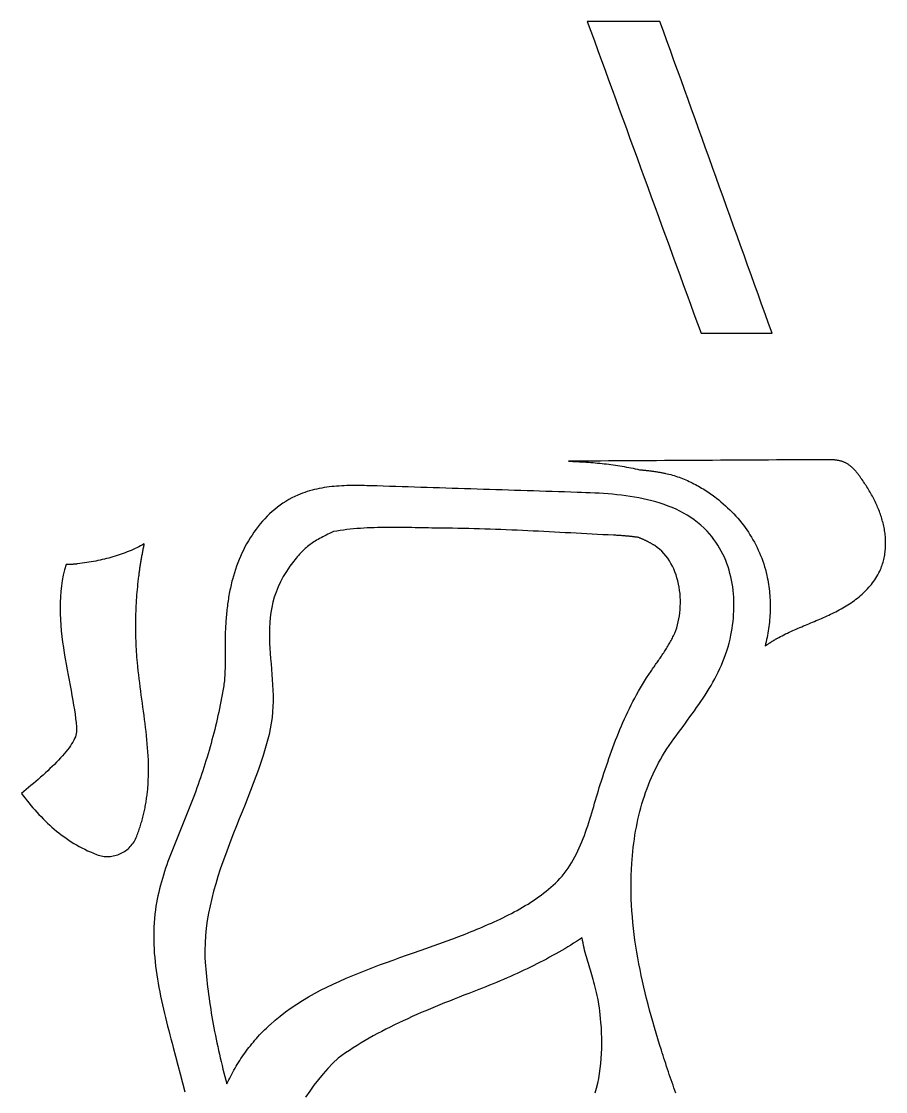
# Model space of a CAD drawing. Header units: metres. Extents: x 24 to 142, y -138 to -52.
# Drawn here: x 103.34 to 140.65, y -98.72 to -52.54 of the extents above; entities that cross this region are included whole.
import ezdxf

# ---------------------------------------------------------------- set-up
doc = ezdxf.new("R2010")
doc.units = ezdxf.units.M

msp = doc.modelspace()

# ---------------------------------------------------------------- linework, layer by layer
for points in [[(130.906266, -52.539392), (130.808222, -52.539392), (130.710178, -52.539392), (130.612134, -52.539392), (130.51409, -52.539392), (130.416046, -52.539392), (130.318002, -52.539392), (130.219958, -52.539392), (130.121914, -52.539392), (130.02387, -52.539392), (129.925826, -52.539392), (129.827782, -52.539392), (129.729738, -52.539392), (129.631694, -52.539392), (129.53365, -52.539392), (129.435606, -52.539392), (129.337562, -52.539392), (129.239518, -52.539392), (129.141474, -52.539392), (129.04343, -52.539392), (128.945386, -52.539392), (128.847342, -52.539392), (128.749298, -52.539392), (128.651254, -52.539392), (128.55321, -52.539392), (128.455166, -52.539392), (128.357122, -52.539392), (128.259078, -52.539392), (128.161034, -52.539392), (128.06299, -52.539392), (127.964946, -52.539392), (127.866902, -52.539392), (127.768858, -52.539392), (127.922274, -52.960016), (128.07569, -53.38064), (128.229106, -53.801264), (128.382522, -54.221888), (128.535938, -54.642512), (128.689354, -55.063136), (128.84277, -55.48376), (128.996186, -55.904384), (129.149602, -56.325008), (129.303018, -56.745632), (129.456434, -57.166256), (129.60985, -57.58688), (129.763266, -58.007504), (129.916682, -58.428128), (130.070098, -58.848752), (130.223514, -59.269376), (130.37693, -59.69), (130.530346, -60.110624), (130.683762, -60.531248), (130.837178, -60.951872), (130.990594, -61.372496), (131.14401, -61.79312), (131.297426, -62.213744), (131.450842, -62.634368), (131.604258, -63.054992), (131.757674, -63.475616), (131.91109, -63.89624), (132.064506, -64.316864), (132.217922, -64.737488), (132.371338, -65.158112), (132.524754, -65.578736), (132.67817, -65.99936), (132.774182, -65.99936), (132.870194, -65.99936), (132.966206, -65.99936), (133.062218, -65.99936), (133.15823, -65.99936), (133.254242, -65.99936), (133.350254, -65.99936), (133.446266, -65.99936), (133.542278, -65.99936), (133.63829, -65.99936), (133.734302, -65.99936), (133.830314, -65.99936), (133.926326, -65.99936), (134.022338, -65.99936), (134.11835, -65.99936), (134.214362, -65.99936), (134.310374, -65.99936), (134.406386, -65.99936), (134.502398, -65.99936), (134.59841, -65.99936), (134.694422, -65.99936), (134.790434, -65.99936), (134.886446, -65.99936), (134.982458, -65.99936), (135.07847, -65.99936), (135.174482, -65.99936), (135.270494, -65.99936), (135.366506, -65.99936), (135.462518, -65.99936), (135.55853, -65.99936), (135.654542, -65.99936), (135.750554, -65.99936), (135.59917, -65.578736), (135.447786, -65.158112), (135.296402, -64.737488), (135.145018, -64.316864), (134.993634, -63.89624), (134.84225, -63.475616), (134.690866, -63.054992), (134.539482, -62.634368), (134.388098, -62.213744), (134.236714, -61.79312), (134.08533, -61.372496), (133.933946, -60.951872), (133.782562, -60.531248), (133.631178, -60.110624), (133.479794, -59.69), (133.32841, -59.269376), (133.177026, -58.848752), (133.025642, -58.428128), (132.874258, -58.007504), (132.722874, -57.58688), (132.57149, -57.166256), (132.420106, -56.745632), (132.268722, -56.325008), (132.117338, -55.904384), (131.965954, -55.48376), (131.81457, -55.063136), (131.663186, -54.642512), (131.511802, -54.221888), (131.360418, -53.801264), (131.209034, -53.38064), (131.05765, -52.960016), (130.906266, -52.539392)], [(140.520928, -74.124058), (140.503402, -74.060558), (140.485114, -73.997312), (140.46581, -73.934574), (140.44549, -73.87209), (140.424408, -73.80986), (140.40231, -73.747884), (140.37945, -73.686416), (140.355574, -73.625202), (140.330936, -73.564242), (140.305536, -73.503536), (140.279374, -73.443338), (140.25245, -73.383394), (140.224764, -73.323704), (140.196316, -73.264268), (140.167106, -73.205086), (140.137388, -73.146412), (140.106908, -73.087992), (140.07592, -73.029826), (140.04417, -72.971914), (140.011912, -72.914256), (139.979146, -72.857106), (139.945618, -72.80021), (139.911582, -72.743568), (139.877038, -72.68718), (139.841986, -72.631046), (139.80668, -72.575166), (139.770866, -72.519794), (139.734544, -72.464676), (139.697968, -72.409812), (139.660884, -72.355202), (139.623546, -72.300846), (139.5857, -72.246744), (139.568174, -72.221852), (139.550394, -72.19696), (139.532614, -72.172322), (139.51458, -72.147684), (139.496292, -72.123046), (139.478004, -72.098662), (139.459462, -72.074278), (139.440666, -72.050148), (139.421616, -72.026272), (139.402312, -72.002396), (139.382754, -71.978774), (139.362942, -71.955406), (139.342876, -71.932292), (139.322556, -71.909686), (139.301982, -71.887334), (139.281154, -71.865236), (139.259818, -71.843646), (139.238228, -71.82231), (139.216384, -71.801482), (139.194032, -71.781162), (139.171426, -71.76135), (139.148566, -71.741792), (139.125198, -71.722996), (139.101576, -71.704708), (139.077446, -71.686928), (139.052808, -71.669656), (139.027916, -71.653146), (139.002516, -71.637144), (138.976608, -71.621904), (138.950192, -71.607172), (138.923522, -71.593202), (138.896344, -71.579994), (138.87069, -71.568564), (138.844782, -71.557896), (138.81862, -71.547736), (138.792458, -71.538338), (138.766042, -71.529448), (138.739372, -71.52132), (138.712448, -71.5137), (138.685524, -71.506842), (138.658346, -71.500492), (138.631168, -71.49465), (138.603736, -71.489316), (138.576304, -71.48449), (138.548618, -71.480172), (138.520932, -71.476108), (138.492992, -71.472552), (138.465052, -71.469504), (138.437112, -71.46671), (138.408918, -71.464424), (138.380724, -71.462392), (138.35253, -71.460614), (138.324336, -71.45909), (138.296142, -71.45782), (138.267694, -71.456804), (138.239246, -71.456042), (138.210798, -71.455534), (138.18235, -71.455026), (138.153902, -71.454772), (138.125454, -71.454772), (138.09726, -71.454772), (138.069066, -71.454772), (138.040872, -71.454772), (138.012678, -71.455026), (137.666984, -71.457058), (137.32129, -71.45909), (136.975596, -71.461122), (136.629902, -71.463154), (136.284208, -71.465186), (135.938514, -71.467218), (135.59282, -71.46925), (135.247126, -71.471282), (134.901432, -71.473314), (134.555738, -71.475346), (134.210044, -71.477378), (133.86435, -71.47941), (133.518656, -71.481442), (133.172962, -71.483474), (132.827268, -71.485506), (132.481574, -71.487538), (132.13588, -71.48957), (131.790186, -71.491602), (131.444492, -71.493634), (131.098798, -71.495666), (130.753104, -71.497698), (130.40741, -71.49973), (130.061716, -71.501762), (129.716022, -71.503794), (129.370328, -71.505826), (129.024634, -71.507858), (128.67894, -71.50989), (128.333246, -71.511922), (127.987552, -71.513954), (127.641858, -71.515986), (127.296164, -71.518018), (126.95047, -71.52005), (127.047244, -71.523352), (127.144018, -71.527162), (127.240792, -71.531226), (127.33782, -71.535798), (127.434848, -71.540878), (127.531876, -71.546466), (127.628904, -71.552308), (127.725932, -71.558658), (127.82296, -71.565516), (127.919988, -71.572882), (128.017016, -71.580756), (128.114044, -71.589138), (128.210818, -71.598028), (128.307592, -71.60768), (128.404366, -71.61784), (128.50114, -71.628508), (128.59766, -71.639684), (128.69418, -71.651622), (128.790446, -71.664068), (128.886712, -71.677276), (128.982978, -71.690992), (129.07899, -71.70547), (129.174748, -71.720456), (129.270506, -71.736204), (129.36601, -71.752714), (129.461514, -71.769986), (129.556764, -71.787766), (129.65176, -71.806308), (129.746502, -71.825612), (129.84099, -71.845678), (129.935478, -71.866506), (130.029712, -71.888096), (130.065018, -71.891144), (130.100324, -71.894192), (130.13563, -71.897494), (130.170936, -71.900796), (130.206242, -71.904352), (130.241548, -71.907908), (130.276854, -71.911464), (130.31216, -71.915274), (130.347466, -71.919084), (130.382772, -71.923148), (130.418078, -71.927212), (130.453384, -71.93153), (130.48869, -71.935848), (130.523996, -71.94042), (130.559302, -71.944992), (130.594354, -71.949818), (130.629406, -71.954644), (130.664458, -71.959724), (130.69951, -71.965058), (130.734308, -71.970392), (130.769106, -71.97598), (130.80365, -71.981568), (130.838194, -71.98741), (130.872484, -71.993252), (130.906774, -71.999348), (130.941064, -72.005444), (130.9751, -72.011794), (131.009136, -72.018398), (131.042918, -72.025002), (131.076446, -72.03186), (131.109974, -72.038718), (131.143248, -72.04583), (131.218686, -72.062848), (131.293616, -72.081136), (131.368292, -72.10044), (131.44246, -72.121014), (131.516374, -72.142858), (131.58978, -72.165972), (131.662932, -72.190102), (131.735576, -72.215502), (131.807712, -72.241918), (131.879594, -72.26935), (131.950968, -72.297798), (132.021834, -72.327516), (132.092446, -72.35825), (132.16255, -72.39), (132.232146, -72.422766), (132.301234, -72.456294), (132.370068, -72.490838), (132.438394, -72.526398), (132.506212, -72.56272), (132.573522, -72.600058), (132.640324, -72.638158), (132.706618, -72.677274), (132.772404, -72.717152), (132.837682, -72.757792), (132.902452, -72.799194), (132.966714, -72.841612), (133.030468, -72.884538), (133.093714, -72.928226), (133.156452, -72.972676), (133.218428, -73.017888), (133.279896, -73.063862), (133.340856, -73.110344), (133.441948, -73.1901), (133.541262, -73.271634), (133.638798, -73.354692), (133.734556, -73.439528), (133.828282, -73.526142), (133.919976, -73.61428), (134.009892, -73.704196), (134.097776, -73.795636), (134.183628, -73.888854), (134.267448, -73.983596), (134.348982, -74.079862), (134.428484, -74.177906), (134.505954, -74.277474), (134.581138, -74.378566), (134.654036, -74.481182), (134.724648, -74.585322), (134.792974, -74.690986), (134.859014, -74.798174), (134.922768, -74.906886), (134.983982, -75.017122), (135.04291, -75.128628), (135.099298, -75.241658), (135.153146, -75.356212), (135.204454, -75.472036), (135.253222, -75.589384), (135.29945, -75.708002), (135.343138, -75.82789), (135.384032, -75.949302), (135.422132, -76.071984), (135.457692, -76.195936), (135.490458, -76.321158), (135.52043, -76.44765), (135.541258, -76.54417), (135.560308, -76.64069), (135.577834, -76.73721), (135.593836, -76.83373), (135.608314, -76.93025), (135.621014, -77.02677), (135.63219, -77.12329), (135.641842, -77.21981), (135.64997, -77.316076), (135.656574, -77.412342), (135.661654, -77.508608), (135.66521, -77.604874), (135.667242, -77.700886), (135.668004, -77.796898), (135.667242, -77.89291), (135.664956, -77.988668), (135.6614, -78.084426), (135.65632, -78.17993), (135.64997, -78.275434), (135.642096, -78.370684), (135.632952, -78.46568), (135.622284, -78.560676), (135.610346, -78.655418), (135.597138, -78.749906), (135.58266, -78.84414), (135.566912, -78.938374), (135.549894, -79.032354), (135.531606, -79.12608), (135.512048, -79.219552), (135.49122, -79.31277), (135.469122, -79.405734), (135.445754, -79.498444), (135.46328, -79.485744), (135.48106, -79.473044), (135.49884, -79.460598), (135.51662, -79.448152), (135.5344, -79.435706), (135.55218, -79.423514), (135.56996, -79.411322), (135.587994, -79.39913), (135.606028, -79.386938), (135.624062, -79.375), (135.642096, -79.363062), (135.66013, -79.351124), (135.678418, -79.339186), (135.696706, -79.327502), (135.714994, -79.315818), (135.733282, -79.304134), (135.75157, -79.292704), (135.769858, -79.281274), (135.7884, -79.269844), (135.806942, -79.258414), (135.825484, -79.247238), (135.844026, -79.236062), (135.862568, -79.224886), (135.88111, -79.213964), (135.899906, -79.203042), (135.918702, -79.19212), (135.937498, -79.181452), (135.956294, -79.170784), (135.97509, -79.160116), (135.993886, -79.149702), (136.012936, -79.139288), (136.031986, -79.128874), (136.106662, -79.088996), (136.181592, -79.04988), (136.25703, -79.011526), (136.332722, -78.973934), (136.408922, -78.937104), (136.485376, -78.901036), (136.562084, -78.865476), (136.639046, -78.830424), (136.716262, -78.79588), (136.793732, -78.761844), (136.871456, -78.728062), (136.94918, -78.694788), (137.027158, -78.661768), (137.105136, -78.629002), (137.183368, -78.596236), (137.2616, -78.563724), (137.339832, -78.531212), (137.418064, -78.4987), (137.496296, -78.466188), (137.574528, -78.433422), (137.652506, -78.400656), (137.730484, -78.367636), (137.808462, -78.334362), (137.886186, -78.300834), (137.963656, -78.266798), (138.041126, -78.232508), (138.118342, -78.19771), (138.195304, -78.162404), (138.272012, -78.126336), (138.348212, -78.08976), (138.424158, -78.052422), (138.49985, -78.014322), (138.575034, -77.97546), (138.649964, -77.935582), (138.72464, -77.894688), (138.798808, -77.852524), (138.872468, -77.809344), (138.94562, -77.765148), (139.018264, -77.719936), (139.090146, -77.673454), (139.161266, -77.625956), (139.23137, -77.577188), (139.300712, -77.527404), (139.369038, -77.47635), (139.436348, -77.424026), (139.502642, -77.370686), (139.567666, -77.316076), (139.63142, -77.260196), (139.693904, -77.203046), (139.755118, -77.14488), (139.814808, -77.085444), (139.872974, -77.024738), (139.929616, -76.962762), (139.98448, -76.899262), (140.037566, -76.834492), (140.088874, -76.768452), (140.138404, -76.701142), (140.185902, -76.632562), (140.231622, -76.562458), (140.275056, -76.491084), (140.316458, -76.418186), (140.355574, -76.344018), (140.392404, -76.268326), (140.426948, -76.191364), (140.452094, -76.130658), (140.475716, -76.06919), (140.497814, -76.007214), (140.518134, -75.944984), (140.53693, -75.882246), (140.554202, -75.819), (140.56995, -75.7555), (140.584174, -75.691492), (140.596874, -75.62723), (140.608304, -75.562714), (140.61821, -75.497944), (140.626592, -75.43292), (140.633704, -75.367642), (140.639292, -75.30211), (140.64361, -75.236324), (140.646658, -75.170538), (140.648182, -75.104752), (140.648436, -75.038712), (140.64742, -74.972672), (140.645134, -74.906632), (140.641578, -74.840592), (140.636752, -74.774552), (140.630656, -74.708766), (140.62329, -74.64298), (140.614908, -74.577448), (140.605256, -74.511916), (140.594334, -74.446638), (140.582396, -74.381614), (140.569188, -74.316844), (140.554964, -74.252328), (140.539724, -74.188066), (140.523214, -74.124312)], [(131.590542, -98.796094), (131.549902, -98.68027), (131.509516, -98.564446), (131.46913, -98.448622), (131.428998, -98.332544), (131.38912, -98.216466), (131.349496, -98.100388), (131.310126, -97.984056), (131.27101, -97.867724), (131.232148, -97.751392), (131.19354, -97.634806), (131.155186, -97.51822), (131.117086, -97.401634), (131.07924, -97.284794), (131.041648, -97.167954), (131.00431, -97.051114), (130.967226, -96.93402), (130.890518, -96.689418), (130.81508, -96.444054), (130.740912, -96.198182), (130.668014, -95.951802), (130.596894, -95.70466), (130.527298, -95.45701), (130.45948, -95.208852), (130.393694, -94.960186), (130.32994, -94.711012), (130.268218, -94.46133), (130.208782, -94.21114), (130.151632, -93.960442), (130.097022, -93.70949), (130.044952, -93.45803), (129.995676, -93.206316), (129.949194, -92.954094), (129.90576, -92.701618), (129.865374, -92.448634), (129.82829, -92.195396), (129.794508, -91.941904), (129.764028, -91.688158), (129.737104, -91.434158), (129.71399, -91.179904), (129.694686, -90.925396), (129.679192, -90.670634), (129.667762, -90.415618), (129.660396, -90.160602), (129.657348, -89.905332), (129.658618, -89.650062), (129.66446, -89.394538), (129.674874, -89.139014), (129.68986, -88.88349), (129.702814, -88.707976), (129.718054, -88.532716), (129.735326, -88.357964), (129.754884, -88.183466), (129.776728, -88.009476), (129.800858, -87.835994), (129.827274, -87.66302), (129.85623, -87.490808), (129.887726, -87.319104), (129.921508, -87.148162), (129.95783, -86.977982), (129.996946, -86.808564), (130.038602, -86.639908), (130.083052, -86.472014), (130.130296, -86.305136), (130.180334, -86.139274), (130.233166, -85.974174), (130.288792, -85.810344), (130.347466, -85.64753), (130.409188, -85.485732), (130.473958, -85.325204), (130.541776, -85.165692), (130.612896, -85.00745), (130.687064, -84.850478), (130.764534, -84.69503), (130.845306, -84.540852), (130.92938, -84.387944), (131.01701, -84.23656), (131.107942, -84.0867), (131.20243, -83.938364), (131.300474, -83.791552), (131.402074, -83.646518), (131.50215, -83.507834), (131.60248, -83.370166), (131.70281, -83.23326), (131.80314, -83.097116), (131.903216, -82.961734), (132.003038, -82.82686), (132.102098, -82.69224), (132.20065, -82.557874), (132.298186, -82.423508), (132.39496, -82.289142), (132.490464, -82.154522), (132.584698, -82.019648), (132.677408, -81.884266), (132.768594, -81.748122), (132.858002, -81.611216), (132.945632, -81.473548), (133.03123, -81.33461), (133.114542, -81.194656), (133.195568, -81.053432), (133.274054, -80.910684), (133.35, -80.766158), (133.423152, -80.620108), (133.493256, -80.472026), (133.560312, -80.321912), (133.624066, -80.169766), (133.684518, -80.015334), (133.741414, -79.858362), (133.7945, -79.69885), (133.843776, -79.536544), (133.889242, -79.371444), (133.93039, -79.203296), (133.96722, -79.0321), (133.99516, -78.885288), (134.019798, -78.737714), (134.041388, -78.589378), (134.059676, -78.440534), (134.074662, -78.291182), (134.086092, -78.141322), (134.093966, -77.991208), (134.098284, -77.841094), (134.099046, -77.69098), (134.095998, -77.54112), (134.08914, -77.391514), (134.078472, -77.242416), (134.063994, -77.093826), (134.045452, -76.945744), (134.022846, -76.798678), (133.995922, -76.652374), (133.964934, -76.507086), (133.929628, -76.363068), (133.890004, -76.22032), (133.845808, -76.079096), (133.79704, -75.939396), (133.7437, -75.801474), (133.685788, -75.66533), (133.62305, -75.531218), (133.555486, -75.399138), (133.483096, -75.269344), (133.405626, -75.141836), (133.323076, -75.016868), (133.235446, -74.89444), (133.142482, -74.774806), (133.044438, -74.65822), (132.94106, -74.544428), (132.809234, -74.411586), (132.672836, -74.28611), (132.531866, -74.167746), (132.386324, -74.056494), (132.236718, -73.951846), (132.083048, -73.853802), (131.925568, -73.762108), (131.764532, -73.676256), (131.600194, -73.596246), (131.432554, -73.522078), (131.261866, -73.453244), (131.088384, -73.38949), (130.912362, -73.330816), (130.7338, -73.276714), (130.553206, -73.227184), (130.37058, -73.181972), (130.185922, -73.140824), (129.99974, -73.103486), (129.812034, -73.069958), (129.623058, -73.039732), (129.433066, -73.012808), (129.242312, -72.988932), (129.050796, -72.967596), (128.858772, -72.9488), (128.666494, -72.932544), (128.474216, -72.91832), (128.282192, -72.905874), (128.090422, -72.895206), (127.89916, -72.885808), (127.70866, -72.87768), (127.518922, -72.870568), (127.330454, -72.864218), (127.060452, -72.855582), (126.79045, -72.846946), (126.520448, -72.83831), (126.250446, -72.829674), (125.980444, -72.821038), (125.710442, -72.812402), (125.44044, -72.803766), (125.170438, -72.79513), (124.900436, -72.786494), (124.630434, -72.777858), (124.360432, -72.769222), (124.09043, -72.760586), (123.820428, -72.75195), (123.550426, -72.743314), (123.280424, -72.734678), (123.010422, -72.726042), (122.74042, -72.717406), (122.470418, -72.70877), (122.200416, -72.700134), (121.930414, -72.691498), (121.660412, -72.682862), (121.39041, -72.674226), (121.120408, -72.66559), (120.850406, -72.656954), (120.580404, -72.648318), (120.310402, -72.639682), (120.0404, -72.631046), (119.770398, -72.62241), (119.500396, -72.613774), (119.230394, -72.605138), (118.960392, -72.596502), (118.69039, -72.587866), (118.581932, -72.584564), (118.47322, -72.581262), (118.364254, -72.578214), (118.255288, -72.57542), (118.146068, -72.573134), (118.036848, -72.571356), (117.927628, -72.570086), (117.818408, -72.569324), (117.709188, -72.569324), (117.599968, -72.57034), (117.490748, -72.572118), (117.381782, -72.574912), (117.272816, -72.578976), (117.164104, -72.584056), (117.055646, -72.590406), (116.947442, -72.59828), (116.839492, -72.607424), (116.731796, -72.618092), (116.624354, -72.630538), (116.51742, -72.644762), (116.41074, -72.660764), (116.304568, -72.678544), (116.198904, -72.698356), (116.093748, -72.7202), (115.9891, -72.744076), (115.88496, -72.770238), (115.781582, -72.798686), (115.678712, -72.829674), (115.576604, -72.863202), (115.475258, -72.89927), (115.374674, -72.937878), (115.274852, -72.97928), (115.139216, -73.040748), (115.006628, -73.107042), (114.877088, -73.177908), (114.750342, -73.253346), (114.626644, -73.333102), (114.505994, -73.417176), (114.388392, -73.505314), (114.273584, -73.597516), (114.161824, -73.693528), (114.053112, -73.793096), (113.947448, -73.89622), (113.844832, -74.002646), (113.745264, -74.112374), (113.648744, -74.22515), (113.555272, -74.340974), (113.465102, -74.459592), (113.37798, -74.58075), (113.293906, -74.704448), (113.21288, -74.830686), (113.134902, -74.95921), (113.060226, -75.089766), (112.988598, -75.2221), (112.920272, -75.356466), (112.854994, -75.492356), (112.792764, -75.62977), (112.733836, -75.768708), (112.67821, -75.908662), (112.625632, -76.049886), (112.576356, -76.191872), (112.530128, -76.334874), (112.487202, -76.478384), (112.447578, -76.622402), (112.42802, -76.698094), (112.409224, -76.77404), (112.39119, -76.849986), (112.373918, -76.926186), (112.357154, -77.00264), (112.341152, -77.079094), (112.325912, -77.155802), (112.311434, -77.23251), (112.297464, -77.309472), (112.284256, -77.386434), (112.271556, -77.463396), (112.259618, -77.540612), (112.248188, -77.617828), (112.23752, -77.695298), (112.22736, -77.772768), (112.217708, -77.850238), (112.208564, -77.927962), (112.200182, -78.005686), (112.192308, -78.08341), (112.184942, -78.161134), (112.178084, -78.238858), (112.171734, -78.316836), (112.165892, -78.394814), (112.160304, -78.472792), (112.155224, -78.55077), (112.150652, -78.628748), (112.146588, -78.706726), (112.143032, -78.784704), (112.13973, -78.862682), (112.136936, -78.94066), (112.134396, -79.018638), (112.132364, -79.096616), (112.13084, -79.171038), (112.129824, -79.245206), (112.129062, -79.31912), (112.128808, -79.393034), (112.128808, -79.466694), (112.129062, -79.5401), (112.129316, -79.613506), (112.129824, -79.686658), (112.130332, -79.75981), (112.13084, -79.832708), (112.131348, -79.905606), (112.131856, -79.978504), (112.13211, -80.051148), (112.13211, -80.123792), (112.131856, -80.196436), (112.131348, -80.26908), (112.130586, -80.341724), (112.129316, -80.414114), (112.127538, -80.486504), (112.125252, -80.558894), (112.122458, -80.631284), (112.119156, -80.703674), (112.115092, -80.776064), (112.110266, -80.848708), (112.104678, -80.921352), (112.098328, -80.993996), (112.090962, -81.06664), (112.08258, -81.139284), (112.073182, -81.212182), (112.062768, -81.28508), (112.051338, -81.357978), (112.038638, -81.43113), (112.010698, -81.583784), (111.981742, -81.736184), (111.95177, -81.88833), (111.921036, -82.040476), (111.889286, -82.192368), (111.856774, -82.344006), (111.823246, -82.49539), (111.788956, -82.646774), (111.75365, -82.797904), (111.717328, -82.94878), (111.680244, -83.099402), (111.642144, -83.24977), (111.603282, -83.399884), (111.563404, -83.549744), (111.522764, -83.69935), (111.481108, -83.848702), (111.43869, -83.9978), (111.395256, -84.146644), (111.35106, -84.295234), (111.305848, -84.44357), (111.259874, -84.591652), (111.212884, -84.73948), (111.165132, -84.887054), (111.116364, -85.034374), (111.066834, -85.18144), (111.016542, -85.328252), (110.965234, -85.474556), (110.913164, -85.620606), (110.860078, -85.766402), (110.80623, -85.911944), (110.751366, -86.056978), (110.69574, -86.201758), (110.639352, -86.345776), (110.582202, -86.489794), (110.524544, -86.633558), (110.466378, -86.777322), (110.407704, -86.920832), (110.348776, -87.064342), (110.289594, -87.207852), (110.230412, -87.351362), (110.171484, -87.494872), (110.112556, -87.638636), (110.054136, -87.7824), (109.996224, -87.926418), (109.93882, -88.070436), (109.882178, -88.214708), (109.826298, -88.359234), (109.771434, -88.504014), (109.717586, -88.649048), (109.665008, -88.794336), (109.6137, -88.940132), (109.563916, -89.086182), (109.515656, -89.23274), (109.469174, -89.379552), (109.42447, -89.526872), (109.381544, -89.6747), (109.340904, -89.823036), (109.302296, -89.97188), (109.265974, -90.121232), (109.232192, -90.271346), (109.20095, -90.421968), (109.172502, -90.573352), (109.146848, -90.725498), (109.123988, -90.878152), (109.100366, -91.064842), (109.081316, -91.251532), (109.066584, -91.438222), (109.05617, -91.625166), (109.04982, -91.81211), (109.047534, -91.999054), (109.049058, -92.185998), (109.054138, -92.372942), (109.062774, -92.559886), (109.074712, -92.746576), (109.089952, -92.933266), (109.10824, -93.119956), (109.129322, -93.306646), (109.153198, -93.493082), (109.179614, -93.679518), (109.20857, -93.8657), (109.239812, -94.051882), (109.27334, -94.23781), (109.3089, -94.423484), (109.346238, -94.609158), (109.385354, -94.794578), (109.426248, -94.979744), (109.468412, -95.164656), (109.511846, -95.349314), (109.55655, -95.533718), (109.60227, -95.717868), (109.648752, -95.901764), (109.695996, -96.085406), (109.743748, -96.26854), (109.792008, -96.45142), (109.840522, -96.634046), (109.889036, -96.816164), (109.99089, -97.198434), (110.091982, -97.580704), (110.192566, -97.963228), (110.292642, -98.345752), (110.39221, -98.72853)], [(114.070892, -95.838264), (114.286284, -95.647256), (114.50955, -95.46336), (114.740182, -95.286322), (114.977672, -95.115888), (115.221766, -94.951804), (115.471956, -94.793816), (115.727988, -94.641416), (115.989354, -94.494604), (116.255546, -94.352872), (116.526056, -94.215966), (116.80063, -94.083632), (117.079014, -93.955362), (117.360446, -93.831156), (117.644672, -93.710506), (117.931184, -93.593158), (118.219728, -93.478858), (118.509796, -93.367352), (118.80088, -93.258132), (119.092726, -93.151198), (119.384826, -93.046042), (119.676672, -92.94241), (119.96801, -92.840048), (120.258332, -92.738702), (120.547384, -92.638118), (120.834404, -92.537788), (121.119138, -92.437458), (121.401332, -92.337128), (121.680478, -92.23629), (121.956068, -92.134436), (122.227594, -92.031566), (122.494802, -91.927172), (122.757184, -91.821254), (122.880882, -91.7702), (123.004834, -91.718638), (123.129294, -91.666314), (123.254008, -91.613482), (123.378722, -91.559888), (123.503436, -91.505532), (123.62815, -91.45016), (123.752864, -91.394026), (123.877324, -91.336876), (124.00153, -91.27871), (124.125482, -91.219528), (124.248926, -91.159076), (124.371862, -91.097608), (124.494036, -91.03487), (124.615702, -90.970862), (124.736352, -90.90533), (124.85624, -90.838528), (124.975112, -90.770202), (125.092968, -90.700352), (125.209808, -90.628978), (125.325378, -90.555826), (125.439678, -90.48115), (125.552454, -90.404696), (125.663706, -90.326464), (125.773434, -90.2462), (125.881638, -90.164158), (125.988064, -90.080084), (126.092712, -89.993978), (126.195328, -89.90584), (126.296166, -89.81567), (126.394718, -89.723214), (126.491238, -89.628472), (126.58852, -89.526618), (126.681738, -89.421208), (126.770892, -89.312496), (126.856236, -89.200482), (126.938024, -89.08542), (127.016256, -88.967564), (127.091186, -88.846914), (127.163068, -88.723724), (127.231902, -88.598248), (127.297688, -88.470486), (127.360934, -88.340946), (127.421386, -88.209628), (127.479552, -88.076532), (127.535432, -87.941912), (127.58928, -87.806022), (127.641096, -87.669116), (127.691134, -87.531194), (127.739394, -87.39251), (127.78613, -87.253318), (127.831596, -87.113872), (127.875792, -86.974172), (127.918972, -86.834472), (127.96139, -86.694772), (128.003046, -86.555326), (128.044194, -86.416388), (128.084834, -86.278212), (128.12522, -86.140798), (128.165606, -86.0044), (128.205992, -85.869272), (128.246378, -85.735668), (128.287272, -85.603588), (128.328674, -85.473286), (128.381252, -85.310218), (128.434084, -85.147658), (128.48717, -84.98586), (128.540764, -84.824824), (128.594866, -84.66455), (128.649476, -84.504784), (128.704594, -84.34578), (128.760474, -84.187538), (128.817116, -84.030058), (128.874774, -83.873086), (128.933194, -83.716876), (128.99263, -83.561174), (129.053336, -83.406234), (129.115312, -83.251802), (129.178304, -83.098132), (129.24282, -82.945224), (129.308606, -82.792824), (129.375916, -82.640932), (129.44475, -82.489802), (129.515362, -82.33918), (129.587752, -82.18932), (129.66192, -82.039968), (129.737866, -81.891378), (129.815844, -81.743296), (129.895854, -81.595722), (129.97815, -81.448656), (130.062478, -81.302352), (130.149092, -81.156556), (130.238246, -81.011268), (130.329686, -80.866742), (130.423666, -80.722724), (130.52044, -80.579214), (130.552444, -80.532478), (130.584702, -80.485742), (130.61696, -80.43926), (130.649472, -80.392778), (130.681984, -80.346296), (130.714496, -80.299814), (130.747008, -80.253332), (130.77952, -80.20685), (130.812032, -80.160368), (130.844544, -80.113886), (130.877056, -80.067404), (130.909314, -80.020922), (130.941572, -79.974186), (130.973576, -79.92745), (131.005326, -79.88046), (131.037076, -79.83347), (131.068572, -79.786226), (131.099814, -79.738982), (131.130548, -79.691484), (131.161028, -79.643732), (131.191254, -79.59598), (131.220972, -79.547974), (131.250436, -79.499714), (131.279392, -79.4512), (131.30784, -79.402432), (131.33578, -79.35341), (131.363212, -79.304134), (131.390136, -79.254604), (131.416552, -79.204566), (131.44246, -79.154274), (131.467606, -79.103728), (131.492244, -79.052674), (131.541774, -78.941168), (131.586986, -78.825344), (131.627626, -78.70571), (131.663948, -78.58252), (131.695698, -78.456028), (131.722876, -78.326742), (131.745482, -78.194916), (131.763516, -78.060804), (131.776724, -77.924914), (131.78536, -77.787754), (131.78917, -77.649578), (131.788154, -77.51064), (131.782312, -77.371448), (131.77139, -77.23251), (131.755388, -77.093826), (131.73456, -76.956158), (131.708652, -76.819506), (131.677664, -76.684378), (131.641596, -76.551282), (131.600194, -76.420472), (131.553712, -76.292202), (131.501896, -76.16698), (131.444746, -76.045314), (131.382262, -75.927204), (131.31419, -75.813412), (131.240784, -75.703938), (131.16179, -75.59929), (131.077208, -75.499976), (130.987038, -75.40625), (130.89128, -75.31862), (130.789934, -75.237086), (130.682746, -75.16241), (130.661664, -75.148948), (130.640582, -75.13574), (130.619246, -75.122532), (130.59791, -75.109578), (130.576574, -75.096878), (130.554984, -75.084178), (130.533394, -75.071732), (130.511804, -75.05954), (130.48996, -75.047602), (130.468116, -75.035664), (130.446272, -75.02398), (130.424174, -75.012296), (130.402076, -75.000866), (130.379978, -74.98969), (130.357626, -74.978514), (130.335274, -74.967592), (130.312922, -74.95667), (130.29057, -74.946002), (130.267964, -74.935334), (130.245358, -74.92492), (130.222752, -74.914506), (130.200146, -74.904346), (130.177286, -74.894186), (130.154426, -74.88428), (130.131566, -74.874374), (130.108706, -74.864722), (130.085592, -74.85507), (130.062478, -74.845672), (130.039364, -74.836274), (130.01625, -74.826876), (129.993136, -74.817732), (129.970022, -74.808588), (129.937256, -74.804016), (129.904236, -74.799444), (129.871216, -74.795126), (129.838196, -74.790808), (129.805176, -74.786744), (129.772156, -74.78268), (129.738882, -74.77887), (129.705608, -74.77506), (129.672334, -74.77125), (129.63906, -74.767694), (129.605786, -74.764138), (129.572512, -74.760836), (129.539238, -74.757534), (129.505964, -74.754486), (129.472436, -74.751438), (129.438908, -74.74839), (129.40538, -74.745596), (129.371852, -74.742802), (129.338324, -74.740262), (129.304796, -74.737722), (129.271268, -74.735182), (129.23774, -74.732896), (129.204212, -74.73061), (129.170938, -74.728324), (129.137664, -74.726292), (129.10439, -74.72426), (129.071116, -74.722228), (129.037842, -74.720196), (129.004568, -74.718418), (128.971294, -74.71664), (128.93802, -74.714862), (128.905, -74.713084), (128.673352, -74.701654), (128.441704, -74.68997), (128.210056, -74.678032), (127.978408, -74.666094), (127.74676, -74.653902), (127.515112, -74.64171), (127.283464, -74.629518), (127.051816, -74.617326), (126.820168, -74.605134), (126.58852, -74.592942), (126.356872, -74.581004), (126.125224, -74.569066), (125.893576, -74.557382), (125.661928, -74.545698), (125.43028, -74.534268), (125.198632, -74.523092), (124.966984, -74.512424), (124.735336, -74.50201), (124.503688, -74.49185), (124.27204, -74.482198), (124.040392, -74.473054), (123.808744, -74.464164), (123.577096, -74.455782), (123.345448, -74.448162), (123.113546, -74.44105), (122.881644, -74.434446), (122.649742, -74.428604), (122.41784, -74.42327), (122.185938, -74.418698), (121.954036, -74.414888), (121.722134, -74.41184), (121.490232, -74.409554), (121.347738, -74.408284), (121.204482, -74.406506), (121.060464, -74.40422), (120.915938, -74.40168), (120.770904, -74.398886), (120.625362, -74.395838), (120.479312, -74.39279), (120.333008, -74.389742), (120.186196, -74.386948), (120.03913, -74.384408), (119.89181, -74.382122), (119.744236, -74.38009), (119.596408, -74.378566), (119.44858, -74.37755), (119.300498, -74.377296), (119.152416, -74.377804), (119.004334, -74.379074), (118.856252, -74.38136), (118.70817, -74.384662), (118.560342, -74.38898), (118.412514, -74.394568), (118.26494, -74.401426), (118.11762, -74.409554), (117.970554, -74.419206), (117.823996, -74.430382), (117.677692, -74.443082), (117.531896, -74.45756), (117.386608, -74.473816), (117.241828, -74.492104), (117.097556, -74.51217), (116.953792, -74.534522), (116.81079, -74.558906), (116.725446, -74.598022), (116.643404, -74.636376), (116.56441, -74.673968), (116.48821, -74.711052), (116.414804, -74.747628), (116.343938, -74.78395), (116.275358, -74.820018), (116.209064, -74.856086), (116.145056, -74.892154), (116.08308, -74.928476), (116.022882, -74.965306), (115.964462, -75.002644), (115.907566, -75.04049), (115.85194, -75.079098), (115.797584, -75.118468), (115.744498, -75.158854), (115.692428, -75.20051), (115.64112, -75.243436), (115.590574, -75.287632), (115.540536, -75.333352), (115.491006, -75.38085), (115.44173, -75.430126), (115.392454, -75.481434), (115.343178, -75.534774), (115.293648, -75.590146), (115.243864, -75.648058), (115.193572, -75.708256), (115.142772, -75.770994), (115.09121, -75.836526), (115.038886, -75.904852), (114.985292, -75.976226), (114.930682, -76.050648), (114.776758, -76.27493), (114.640614, -76.498196), (114.521488, -76.7207), (114.418364, -76.942696), (114.329972, -77.164184), (114.25555, -77.385164), (114.194082, -77.60589), (114.144806, -77.826362), (114.106452, -78.046834), (114.078258, -78.267052), (114.059208, -78.487524), (114.048032, -78.707996), (114.044222, -78.928722), (114.046508, -79.149956), (114.053874, -79.371698), (114.065558, -79.593948), (114.080544, -79.81696), (114.097562, -80.040734), (114.116104, -80.26527), (114.1349, -80.490822), (114.152934, -80.71739), (114.169444, -80.945228), (114.18316, -81.174336), (114.19332, -81.404714), (114.198908, -81.636616), (114.198908, -81.870042), (114.192558, -82.105246), (114.178588, -82.342228), (114.156236, -82.580988), (114.124486, -82.82178), (114.082322, -83.064604), (114.028728, -83.309714), (113.951766, -83.610704), (113.866676, -83.912202), (113.774474, -84.213954), (113.675922, -84.516214), (113.571528, -84.818982), (113.462308, -85.122258), (113.34877, -85.426042), (113.231676, -85.730588), (113.111788, -86.035642), (112.989868, -86.341458), (112.866678, -86.647782), (112.74298, -86.954868), (112.619282, -87.262716), (112.4966, -87.571326), (112.375442, -87.880698), (112.256824, -88.190832), (112.141254, -88.501982), (112.029494, -88.813894), (111.922306, -89.126822), (111.820452, -89.440766), (111.724694, -89.755726), (111.63554, -90.071448), (111.554006, -90.38844), (111.480854, -90.706448), (111.416592, -91.025472), (111.361982, -91.345512), (111.317786, -91.666822), (111.28502, -91.989402), (111.264192, -92.313252), (111.25581, -92.638118), (111.26089, -92.964254), (111.280194, -93.291914), (111.293148, -93.44533), (111.307372, -93.599508), (111.322612, -93.754194), (111.338868, -93.909642), (111.356394, -94.065852), (111.374936, -94.22257), (111.394748, -94.379796), (111.415576, -94.53753), (111.43742, -94.695772), (111.46028, -94.854522), (111.484156, -95.01378), (111.509048, -95.173292), (111.534956, -95.333312), (111.56188, -95.493586), (111.58982, -95.654114), (111.618776, -95.814896), (111.648748, -95.975932), (111.679736, -96.137222), (111.711486, -96.298512), (111.744252, -96.460056), (111.778034, -96.6216), (111.812578, -96.783398), (111.848138, -96.945196), (111.88446, -97.106994), (111.921798, -97.268792), (111.959898, -97.430336), (111.999014, -97.59188), (112.038892, -97.75317), (112.079532, -97.91446), (112.121188, -98.075496), (112.163606, -98.236278), (112.206786, -98.396806), (112.246918, -98.310192), (112.288066, -98.224086), (112.33023, -98.138234), (112.373664, -98.05289), (112.418114, -97.9678), (112.46358, -97.883218), (112.510316, -97.79889), (112.558068, -97.71507), (112.606836, -97.631758), (112.656874, -97.5487), (112.707928, -97.46615), (112.760252, -97.384108), (112.813846, -97.30232), (112.868456, -97.22104), (112.924336, -97.140268), (112.981486, -97.05975), (113.039652, -96.97974), (113.099088, -96.900238), (113.159794, -96.821244), (113.22177, -96.742758), (113.285016, -96.664526), (113.349532, -96.586802), (113.415318, -96.509586), (113.482374, -96.432878), (113.5507, -96.356678), (113.620296, -96.280986), (113.691416, -96.205802), (113.763806, -96.131126), (113.837466, -96.056958), (113.91265, -95.983298), (113.989104, -95.910146), (114.066828, -95.837502)], [(103.338376, -85.85708), (103.418386, -85.962236), (103.499158, -86.066376), (103.580946, -86.1695), (103.66375, -86.271608), (103.74757, -86.3727), (103.832406, -86.472522), (103.918512, -86.571074), (104.005634, -86.668356), (104.094026, -86.764368), (104.183688, -86.85911), (104.27462, -86.952328), (104.367076, -87.044022), (104.460802, -87.134192), (104.556052, -87.222838), (104.652826, -87.30996), (104.751124, -87.395304), (104.850946, -87.47887), (104.952546, -87.560658), (105.055924, -87.640668), (105.16108, -87.718646), (105.268014, -87.794846), (105.376726, -87.869014), (105.48747, -87.94115), (105.599992, -88.011254), (105.714546, -88.079072), (105.831132, -88.144604), (105.94975, -88.208104), (106.070654, -88.269064), (106.193844, -88.327738), (106.319066, -88.384126), (106.446574, -88.437974), (106.576622, -88.489282), (106.576876, -88.489536), (106.57713, -88.48979), (106.577384, -88.490044), (106.577638, -88.490298), (106.577892, -88.490552), (106.578146, -88.490806), (106.5784, -88.49106), (106.578654, -88.491314), (106.578908, -88.491568), (106.579162, -88.491822), (106.579416, -88.492076), (106.57967, -88.49233), (106.579924, -88.492584), (106.580178, -88.492838), (106.580432, -88.493092), (106.580686, -88.493346), (106.58094, -88.4936), (106.581194, -88.493854), (106.581448, -88.494108), (106.581702, -88.494362), (106.581956, -88.494616), (106.58221, -88.49487), (106.582464, -88.495124), (106.582718, -88.495378), (106.582972, -88.495632), (106.583226, -88.495886), (106.58348, -88.49614), (106.583734, -88.496394), (106.583988, -88.496648), (106.584242, -88.496902), (106.584496, -88.497156), (106.58475, -88.49741), (106.649774, -88.52027), (106.715306, -88.53932), (106.781092, -88.554814), (106.847132, -88.566752), (106.913172, -88.575134), (106.979212, -88.580214), (107.044998, -88.581992), (107.11053, -88.580468), (107.175808, -88.575642), (107.240578, -88.567514), (107.30484, -88.556338), (107.36834, -88.542114), (107.431078, -88.524842), (107.4928, -88.504522), (107.553506, -88.481408), (107.613196, -88.4555), (107.671616, -88.426798), (107.728512, -88.395302), (107.784138, -88.361266), (107.837986, -88.324436), (107.89031, -88.285066), (107.940602, -88.243156), (107.989116, -88.19896), (108.035598, -88.152224), (108.079794, -88.103202), (108.121704, -88.051894), (108.161328, -87.9983), (108.198412, -87.942674), (108.232956, -87.884762), (108.264706, -87.824818), (108.293662, -87.762842), (108.31957, -87.699088), (108.340906, -87.642192), (108.361734, -87.585042), (108.382054, -87.527638), (108.40212, -87.470234), (108.421678, -87.412576), (108.440728, -87.354918), (108.45927, -87.297006), (108.477558, -87.239094), (108.495338, -87.180928), (108.51261, -87.122762), (108.529374, -87.064342), (108.54563, -87.005922), (108.561632, -86.947248), (108.577126, -86.888574), (108.592112, -86.829646), (108.60659, -86.770718), (108.62056, -86.711536), (108.634022, -86.652354), (108.64723, -86.593172), (108.65993, -86.533736), (108.672122, -86.4743), (108.683806, -86.41461), (108.694982, -86.35492), (108.70565, -86.29523), (108.71581, -86.235286), (108.725716, -86.175342), (108.735114, -86.115398), (108.744004, -86.0552), (108.752386, -85.995002), (108.76026, -85.934804), (108.767626, -85.874606), (108.774484, -85.814154), (108.791756, -85.639148), (108.805218, -85.464142), (108.815124, -85.289136), (108.821474, -85.11413), (108.824776, -84.939124), (108.82503, -84.764118), (108.82249, -84.589112), (108.817156, -84.414106), (108.809282, -84.2391), (108.799122, -84.064094), (108.78693, -83.889088), (108.772706, -83.714082), (108.756704, -83.539076), (108.738924, -83.36407), (108.719874, -83.189064), (108.699554, -83.014058), (108.677964, -82.839052), (108.655612, -82.663792), (108.632498, -82.488532), (108.608876, -82.313272), (108.584746, -82.138012), (108.560362, -81.962752), (108.535978, -81.787492), (108.511848, -81.612232), (108.487972, -81.436972), (108.464604, -81.261712), (108.441998, -81.086452), (108.420154, -80.911192), (108.399326, -80.735932), (108.379768, -80.560672), (108.361734, -80.385412), (108.345224, -80.210152), (108.335064, -80.093566), (108.325666, -79.97698), (108.317284, -79.860394), (108.309664, -79.743554), (108.302806, -79.626714), (108.29671, -79.509874), (108.291376, -79.393034), (108.286804, -79.276194), (108.282994, -79.159354), (108.279946, -79.042514), (108.27766, -78.925674), (108.276136, -78.808834), (108.275374, -78.69174), (108.275374, -78.574646), (108.276136, -78.457552), (108.27766, -78.340712), (108.279946, -78.223872), (108.282994, -78.107032), (108.286804, -77.990192), (108.291376, -77.873352), (108.29671, -77.756512), (108.302806, -77.639672), (108.309664, -77.522832), (108.317538, -77.405992), (108.326174, -77.289406), (108.335572, -77.17282), (108.345732, -77.056234), (108.356654, -76.939648), (108.368338, -76.823316), (108.380784, -76.706984), (108.393992, -76.590652), (108.407962, -76.474574), (108.413296, -76.430886), (108.418884, -76.387198), (108.424726, -76.34351), (108.430568, -76.299822), (108.436664, -76.256134), (108.44276, -76.212446), (108.44911, -76.168758), (108.45546, -76.12507), (108.462064, -76.081382), (108.468668, -76.037694), (108.475526, -75.994006), (108.482384, -75.950318), (108.489496, -75.906884), (108.496608, -75.86345), (108.50372, -75.820016), (108.511086, -75.776582), (108.518452, -75.733148), (108.526072, -75.689714), (108.533692, -75.64628), (108.541312, -75.602846), (108.549186, -75.559412), (108.55706, -75.515978), (108.565188, -75.472544), (108.573316, -75.42911), (108.581444, -75.385676), (108.589826, -75.342242), (108.598208, -75.298808), (108.60659, -75.255374), (108.615226, -75.212194), (108.623862, -75.169014), (108.632498, -75.125834), (108.641388, -75.082654), (108.562902, -75.12685), (108.483654, -75.169776), (108.40339, -75.211686), (108.322364, -75.252326), (108.240576, -75.291696), (108.157772, -75.329796), (108.074206, -75.36688), (107.989878, -75.402694), (107.904788, -75.437238), (107.818936, -75.470766), (107.732322, -75.503024), (107.644946, -75.534266), (107.556808, -75.564492), (107.467908, -75.593702), (107.378246, -75.621642), (107.288076, -75.648566), (107.197144, -75.674474), (107.10545, -75.699366), (107.013248, -75.723242), (106.920284, -75.746356), (106.826812, -75.768454), (106.732578, -75.789536), (106.637836, -75.809602), (106.542586, -75.828906), (106.446828, -75.847194), (106.350308, -75.86472), (106.25328, -75.88123), (106.155744, -75.896978), (106.0577, -75.911964), (105.959148, -75.926188), (105.860088, -75.939396), (105.76052, -75.951842), (105.744772, -75.95362), (105.729024, -75.955398), (105.713276, -75.957176), (105.697528, -75.958954), (105.68178, -75.960478), (105.666032, -75.962002), (105.650284, -75.963526), (105.634536, -75.964796), (105.618788, -75.966066), (105.60304, -75.967336), (105.587546, -75.968606), (105.572052, -75.969622), (105.556558, -75.970638), (105.541064, -75.971654), (105.52557, -75.97267), (105.510076, -75.973686), (105.494582, -75.974448), (105.479088, -75.97521), (105.463594, -75.975972), (105.4481, -75.976734), (105.432606, -75.977242), (105.417366, -75.97775), (105.402126, -75.978258), (105.386886, -75.978766), (105.371646, -75.979274), (105.356406, -75.979528), (105.341166, -75.979782), (105.325926, -75.980036), (105.310686, -75.98029), (105.295446, -75.980544), (105.280206, -75.980798), (105.264966, -75.980798), (105.198672, -76.20508), (105.143046, -76.433172), (105.097834, -76.664566), (105.062274, -76.899008), (105.035858, -77.13599), (105.017824, -77.375258), (105.007918, -77.616304), (105.005378, -77.858874), (105.009696, -78.10246), (105.020364, -78.346808), (105.036874, -78.59141), (105.058464, -78.836012), (105.084626, -79.08036), (105.114852, -79.323692), (105.148634, -79.566008), (105.185464, -79.8068), (105.22458, -80.04556), (105.265474, -80.282034), (105.307638, -80.515968), (105.350564, -80.746854), (105.393744, -80.974184), (105.436416, -81.197704), (105.478072, -81.41716), (105.518204, -81.632044), (105.556304, -81.841848), (105.591864, -82.046572), (105.624122, -82.245454), (105.65257, -82.43824), (105.6767, -82.624676), (105.696004, -82.804254), (105.70972, -82.97672), (105.717594, -83.141566), (105.715562, -83.204558), (105.70591, -83.270598), (105.688892, -83.339432), (105.665016, -83.410806), (105.634536, -83.48472), (105.597452, -83.56092), (105.554272, -83.639406), (105.50525, -83.719924), (105.450894, -83.80222), (105.391204, -83.886294), (105.326434, -83.971892), (105.257092, -84.05876), (105.183432, -84.146898), (105.105708, -84.236306), (105.024174, -84.32673), (104.939084, -84.417916), (104.850692, -84.50961), (104.759506, -84.601812), (104.665526, -84.694522), (104.56926, -84.787232), (104.470962, -84.880196), (104.370886, -84.972906), (104.269286, -85.065362), (104.166416, -85.157564), (104.062784, -85.249004), (103.95839, -85.339936), (103.853742, -85.429852), (103.749094, -85.518752), (103.644446, -85.606636), (103.54056, -85.692996), (103.437436, -85.778086), (103.335328, -85.861398)], [(128.114806, -98.77679), (128.169924, -98.574098), (128.218692, -98.368104), (128.26111, -98.159316), (128.297432, -97.947988), (128.327912, -97.73412), (128.35255, -97.517966), (128.3716, -97.300034), (128.385062, -97.080324), (128.39319, -96.85909), (128.396238, -96.636586), (128.394206, -96.413066), (128.387348, -96.188784), (128.375918, -95.963994), (128.359916, -95.73895), (128.345184, -95.572072), (128.32842, -95.411798), (128.309878, -95.257874), (128.289812, -95.110046), (128.268222, -94.96806), (128.245362, -94.831408), (128.221232, -94.699836), (128.195832, -94.572836), (128.169416, -94.450408), (128.141984, -94.332044), (128.11379, -94.217236), (128.085088, -94.105984), (128.055624, -93.99778), (128.025906, -93.89237), (127.99568, -93.789246), (127.965454, -93.688154), (127.934974, -93.58884), (127.904748, -93.49105), (127.874522, -93.394276), (127.84455, -93.298264), (127.815086, -93.20276), (127.78613, -93.107256), (127.757682, -93.011498), (127.729996, -92.915232), (127.703326, -92.818204), (127.677672, -92.719906), (127.653034, -92.620084), (127.629666, -92.518484), (127.607568, -92.414598), (127.586994, -92.308172), (127.567944, -92.198952), (127.550672, -92.08643), (127.427228, -92.166948), (127.303022, -92.246704), (127.1778, -92.325698), (127.051562, -92.40393), (126.924308, -92.4814), (126.796038, -92.558108), (126.666752, -92.634054), (126.53645, -92.709238), (126.405132, -92.78366), (126.272798, -92.85732), (126.139448, -92.930472), (126.005082, -93.002862), (125.8697, -93.07449), (125.733048, -93.14561), (125.59538, -93.215968), (125.456696, -93.285564), (125.316742, -93.354652), (125.175772, -93.422978), (125.033786, -93.490796), (124.89053, -93.557852), (124.746258, -93.6244), (124.600716, -93.69044), (124.453904, -93.755972), (124.306076, -93.820742), (124.156978, -93.885004), (124.00661, -93.948758), (123.855226, -94.012004), (123.702572, -94.074742), (123.548648, -94.136972), (123.393454, -94.198694), (123.23699, -94.259908), (123.079256, -94.320614)], [(123.07951, -94.324424), (122.865642, -94.406212), (122.653044, -94.488), (122.441716, -94.569788), (122.231658, -94.651576), (122.02287, -94.733618), (121.815606, -94.815914), (121.609612, -94.898464), (121.405142, -94.981268), (121.201942, -95.06458), (121.000266, -95.1484), (120.800114, -95.232728), (120.60174, -95.317818), (120.40489, -95.40367), (120.209564, -95.490284), (120.016016, -95.577914), (119.823992, -95.66656), (119.633746, -95.756222), (119.445278, -95.847154), (119.258588, -95.939356), (119.073676, -96.032828), (118.890542, -96.12757), (118.70944, -96.223836), (118.530116, -96.321626), (118.352824, -96.42094), (118.177564, -96.522032), (118.004336, -96.624902), (117.83314, -96.72955), (117.663976, -96.83623), (117.496844, -96.944942), (117.331998, -97.055686), (117.169184, -97.168462), (117.008656, -97.283524), (116.784628, -97.50171), (116.568474, -97.72777), (116.360448, -97.961196), (116.160296, -98.201988), (115.968272, -98.449384), (115.784376, -98.70313), (115.608608, -98.962972)]]:
    msp.add_lwpolyline(points)

doc.saveas('drawing.dxf')
